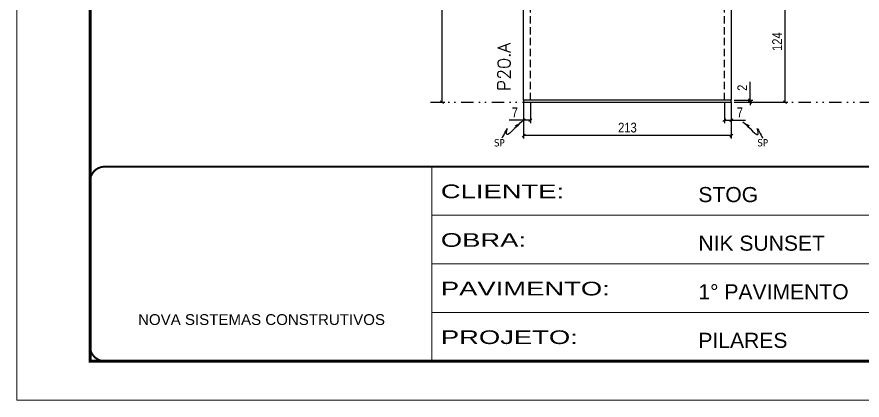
# Model space of a CAD drawing. Header units: millimetres. Extents: x 787 to 8287, y -592 to 17063.
# Drawn here: x 1425 to 2292, y 5151 to 5544 of the extents above; entities that cross this region are included whole.
import ezdxf

# ---------------------------------------------------------------- set-up
doc = ezdxf.new("R2010")
doc.units = ezdxf.units.MM
for name, pattern in [('CONTINUO', [0]), ('DASHED', [0.75, 0.5, -0.25]), ('DIVIDE2', [0.625, 0.25, -0.125, 0, -0.125, 0, -0.125]), ('HIDDEN', [0.375, 0.25, -0.125])]:
    doc.linetypes.add(name, pattern=pattern)
for name, color, linetype in [('COTA', 241, 'Continuous'), ('Nível', 160, 'Continuous'), ('Painéis', 200, 'Continuous'), ('Sarrafo de Pressão', 42, 'HIDDEN'), ('texto', 7, 'Continuous')]:
    doc.layers.add(name, color=color, linetype=linetype)
for name, color, linetype, lineweight in [('Folhas', 255, 'Continuous', 9), ('SARRAFO DE PRESSAO', 251, 'DASHED', 9), ('Texto Seção', 7, 'Continuous', 15)]:
    doc.layers.add(name, color=color, linetype=linetype, lineweight=lineweight)
doc.styles.add('ARIAL', font='arial.ttf')
doc.styles.add('COTA TECNICA', font='techl___.ttf', dxfattribs={"height": 10})
doc.styles.add('COTA TECNICA-50', font='techl___.ttf', dxfattribs={"height": 10})
doc.styles.add('REGUA-120', font='ROMANS.shx', dxfattribs={"height": 15})
doc.styles.get("Standard").update_dxf_attribs({"font": 'arial.ttf'})
doc.styles.add('Tecnologia', font='')
doc.styles.get('Tecnologia').set_extended_font_data('Forgotten Futurist')
doc.dimstyles.new('COTA PAINEL-50', dxfattribs={"dimtxt": 10, "dimasz": 3, "dimexe": 3, "dimexo": 3, "dimgap": 3, "dimtad": 1, "dimdec": 1, "dimzin": 12, "dimdsep": 46, "dimtxsty": 'COTA TECNICA-50', "dimblk1": 'OBLIQUE', "dimblk2": 'OBLIQUE', "dimsah": 1, "dimcen": 0.9, "dimclrd": 4, "dimclre": 4, "dimclrt": 240, "dimadec": 1, "dimazin": 3, "dimtfac": 1, "dimtdec": 1, "dimtmove": 0, "dimatfit": 3, "dimfxl": 0, "dimtolj": 1, "dimtzin": 12, "dimarcsym": 0})
doc.dimstyles.new('PAINEL', dxfattribs={"dimtxt": 10, "dimasz": 3, "dimexe": 3, "dimexo": 3, "dimgap": 3, "dimtad": 1, "dimdec": 1, "dimzin": 12, "dimdsep": 46, "dimtxsty": 'COTA TECNICA', "dimblk1": 'OBLIQUE', "dimblk2": 'OBLIQUE', "dimsah": 1, "dimcen": 0.9, "dimclrd": 4, "dimclre": 4, "dimclrt": 240, "dimadec": 1, "dimazin": 3, "dimtfac": 1, "dimtdec": 1, "dimtmove": 0, "dimatfit": 3, "dimfxl": 0, "dimtolj": 1, "dimtzin": 12, "dimarcsym": 0})
doc.dimstyles.get("Standard").update_dxf_attribs({"dimtxt": 0.18, "dimasz": 0.18, "dimexe": 0.18, "dimexo": 0.0625, "dimgap": 0.09, "dimtad": 0, "dimtih": 1, "dimtoh": 1, "dimdec": 4, "dimzin": 0, "dimdsep": 46, "dimtxsty": 'Standard', "dimcen": 0.09, "dimadec": 0, "dimazin": 0, "dimtfac": 1, "dimtdec": 4, "dimtofl": 0, "dimtmove": 0, "dimatfit": 3, "dimfxl": 0, "dimtolj": 1, "dimtzin": 0, "dimarcsym": 0})

# ---------------------------------------------------------------- blocks, each defined once
blk = doc.blocks.new('9999999999')
at = {"color": 30, "linetype": 'CONTINUO'}
for p, q in [((98564.56, 34230.21), (98564.56, 34429.45)), ((98564.56, 34379.64), (99583.98, 34379.64)), ((98564.56, 34329.83), (99487.98, 34329.83)), ((98564.56, 34280.02), (99487.98, 34280.02))]:
    blk.add_line(p, q, dxfattribs=at)
at = {"color": 30, "linetype": 'CONTINUO', "const_width": 2}
blk.add_lwpolyline([(99583.98, 34230.21), (99583.98, 34414.45, 0.414214), (99568.98, 34429.45), (98228.98, 34429.45, 0.414214), (98213.98, 34414.45), (98213.98, 34245.21, 0.414214), (98228.98, 34230.21), (99583.98, 34230.21)], format="xyb", dxfattribs=at)
at = {"layer": 'Folhas'}
blk.add_lwpolyline([(98138.98, 34190.21), (99623.98, 34190.21), (99623.98, 35240.21), (98138.98, 35240.21)], close=True, dxfattribs=at)
at = {"layer": 'Folhas', "color": 30, "const_width": 3}
blk.add_lwpolyline([(98213.98, 34230.21), (99583.98, 34230.21), (99583.98, 35200.21), (98213.98, 35200.21)], close=True, dxfattribs=at)
at = {"color": 7, "linetype": 'Continuous', "ltscale": 5, "style": 'ARIAL'}
for s, height, p in [('STOG', 15.483, (98837.68, 34393.13)), ('NIK SUNSET', 15.483, (98837.68, 34343.32)), ('1° PAVIMENTO', 15.4829, (98837.68, 34293.51)), ('NOVA SISTEMAS CONSTRUTIVOS', 11.0592, (98263.19, 34267.21)), ('PILARES', 15.483, (98837.68, 34243.7))]:
    blk.add_text(s, height=height, dxfattribs=at).set_placement(p)
at = {"layer": 'Folhas', "color": 7, "style": 'Tecnologia', "width": 1.5}
for s, p in [('CLIENTE:', (98573.65, 34397.17)), ('OBRA:', (98573.65, 34347.31)), ('PAVIMENTO:', (98573.65, 34297.5)), ('PROJETO:', (98573.65, 34247.69))]:
    blk.add_text(s, height=14, dxfattribs=at).set_placement(p)
blk = doc.blocks.new('_Oblique')
at = {"color": 0, "linetype": 'ByBlock', "lineweight": -2}
blk.add_line((-0.5, -0.5), (0.5, 0.5), dxfattribs=at)
blk = doc.blocks.new('*D1309')
at = {"layer": 'COTA', "color": 4, "lineweight": -2}
for p, q in [((1852.54, 5879.68), (1864.39, 5879.68)), ((1861.39, 5456.68), (1861.39, 5879.68)), ((1852.54, 5456.68), (1864.39, 5456.68))]:
    blk.add_line(p, q, dxfattribs=at)
at = {"layer": 'Defpoints', "color": 0}
for p in [(1849.54, 5879.68), (1861.39, 5879.68), (1849.54, 5456.68)]:
    blk.add_point(p, dxfattribs=at)
at = {"layer": 'COTA', "color": 4, "lineweight": -2, "xscale": 3, "yscale": 3, "zscale": 3}
for p, rotation in [((1861.39, 5879.68), 90), ((1861.39, 5456.68), 270)]:
    blk.add_blockref('_Oblique', p, dxfattribs=dict(at, rotation=rotation))
at = {"layer": 'COTA', "color": 240, "insert": (1853.18, 5668.18), "char_height": 10, "attachment_point": 5, "rotation": 90, "style": 'COTA TECNICA-50'}
blk.add_mtext('\\A1;423', dxfattribs=at)
blk = doc.blocks.new('*D582')
at = {"layer": 'COTA', "color": 4, "lineweight": -2}
for p, q in [((1944.95, 5455.68), (1944.95, 5419.32)), ((2157.95, 5455.68), (2157.95, 5419.32)), ((2157.95, 5422.32), (1944.95, 5422.32))]:
    blk.add_line(p, q, dxfattribs=at)
at = {"layer": 'Defpoints', "color": 0}
for p in [(1944.95, 5458.68), (2157.95, 5458.68), (1944.95, 5422.32)]:
    blk.add_point(p, dxfattribs=at)
at = {"layer": 'COTA', "color": 4, "lineweight": -2, "xscale": 3, "yscale": 3, "zscale": 3, "rotation": 180}
blk.add_blockref('_Oblique', (1944.95, 5422.32), dxfattribs=at)
at = {"layer": 'COTA', "color": 4, "lineweight": -2, "xscale": 3, "yscale": 3, "zscale": 3}
blk.add_blockref('_Oblique', (2157.95, 5422.32), dxfattribs=at)
at = {"layer": 'COTA', "color": 240, "insert": (2051.45, 5430.54), "char_height": 10, "attachment_point": 5, "style": 'COTA TECNICA'}
blk.add_mtext('\\A1;213', dxfattribs=at)
blk = doc.blocks.new('*D583')
at = {"layer": 'COTA', "color": 4, "lineweight": -2}
for p, q in [((2150.95, 5455.68), (2150.95, 5435.17)), ((2157.95, 5453.68), (2157.95, 5435.17)), ((2150.95, 5438.17), (2157.95, 5438.17)), ((2157.95, 5438.17), (2172.68, 5438.17))]:
    blk.add_line(p, q, dxfattribs=at)
at = {"layer": 'Defpoints', "color": 0}
for p in [(2150.95, 5458.68), (2157.95, 5456.68), (2157.95, 5438.17)]:
    blk.add_point(p, dxfattribs=at)
at = {"layer": 'COTA', "color": 4, "lineweight": -2, "xscale": 3, "yscale": 3, "zscale": 3, "rotation": 180}
blk.add_blockref('_Oblique', (2150.95, 5438.17), dxfattribs=at)
at = {"layer": 'COTA', "color": 4, "lineweight": -2, "xscale": 3, "yscale": 3, "zscale": 3}
blk.add_blockref('_Oblique', (2157.95, 5438.17), dxfattribs=at)
at = {"layer": 'COTA', "color": 240, "insert": (2166.81, 5446.24), "char_height": 10, "attachment_point": 5, "style": 'COTA TECNICA-50'}
blk.add_mtext('\\A1;7', dxfattribs=at)
blk = doc.blocks.new('*D584')
at = {"layer": 'COTA', "color": 4, "lineweight": -2}
for p, q in [((1944.95, 5453.68), (1944.95, 5435.17)), ((1951.95, 5455.68), (1951.95, 5435.17)), ((1944.95, 5438.17), (1930.22, 5438.17)), ((1951.95, 5438.17), (1944.95, 5438.17))]:
    blk.add_line(p, q, dxfattribs=at)
at = {"layer": 'Defpoints', "color": 0}
for p in [(1944.95, 5456.68), (1951.95, 5458.68), (1944.95, 5438.17)]:
    blk.add_point(p, dxfattribs=at)
at = {"layer": 'COTA', "color": 4, "lineweight": -2, "xscale": 3, "yscale": 3, "zscale": 3, "rotation": 180}
blk.add_blockref('_Oblique', (1944.95, 5438.17), dxfattribs=at)
at = {"layer": 'COTA', "color": 4, "lineweight": -2, "xscale": 3, "yscale": 3, "zscale": 3}
blk.add_blockref('_Oblique', (1951.95, 5438.17), dxfattribs=at)
at = {"layer": 'COTA', "color": 240, "insert": (1936.08, 5446.24), "char_height": 10, "attachment_point": 5, "style": 'COTA TECNICA-50'}
blk.add_mtext('\\A1;7', dxfattribs=at)
blk = doc.blocks.new('*D585')
at = {"layer": 'COTA', "color": 4, "linetype": 'ByBlock', "lineweight": -2}
for p, q in [((2160.95, 5580.68), (2216.03, 5580.68)), ((2213.03, 5456.68), (2213.03, 5580.68)), ((2160.95, 5456.68), (2216.03, 5456.68))]:
    blk.add_line(p, q, dxfattribs=at)
at = {"layer": 'Defpoints', "color": 0, "linetype": 'ByBlock'}
for p in [(2157.95, 5580.68), (2213.03, 5580.68), (2157.95, 5456.68)]:
    blk.add_point(p, dxfattribs=at)
at = {"layer": 'COTA', "color": 4, "linetype": 'ByBlock', "lineweight": -2, "xscale": 3, "yscale": 3, "zscale": 3}
for p, rotation in [((2213.03, 5580.68), 90), ((2213.03, 5456.68), 270)]:
    blk.add_blockref('_Oblique', p, dxfattribs=dict(at, rotation=rotation))
at = {"layer": 'COTA', "color": 240, "linetype": 'ByBlock', "insert": (2204.96, 5518.68), "char_height": 10, "attachment_point": 5, "rotation": 90, "style": 'COTA TECNICA'}
blk.add_mtext('\\A1;124', dxfattribs=at)
blk = doc.blocks.new('*D586')
at = {"layer": 'COTA', "color": 4, "lineweight": -2}
for p, q in [((2177.21, 5458.68), (2177.21, 5477.48)), ((2160.95, 5458.68), (2180.21, 5458.68)), ((2160.95, 5456.68), (2180.21, 5456.68)), ((2177.21, 5456.68), (2177.21, 5458.68)), ((2177.21, 5456.68), (2177.21, 5453.68))]:
    blk.add_line(p, q, dxfattribs=at)
at = {"layer": 'Defpoints', "color": 0}
for p in [(2157.95, 5458.68), (2157.95, 5456.68), (2177.21, 5456.68)]:
    blk.add_point(p, dxfattribs=at)
at = {"layer": 'COTA', "color": 4, "lineweight": -2, "xscale": 3, "yscale": 3, "zscale": 3}
for p, rotation in [((2177.21, 5458.68), 270), ((2177.21, 5456.68), 90)]:
    blk.add_blockref('_Oblique', p, dxfattribs=dict(at, rotation=rotation))
at = {"layer": 'COTA', "color": 240, "insert": (2169.21, 5471.42), "char_height": 10, "attachment_point": 5, "rotation": 90, "style": 'COTA TECNICA-50'}
blk.add_mtext('\\A1;2', dxfattribs=at)
blk = doc.blocks.new('*D587')
at = {"layer": 'COTA', "color": 4, "linetype": 'ByBlock', "lineweight": -2}
for p, q in [((2160.95, 5580.68), (2216.03, 5580.68)), ((2213.03, 5456.68), (2213.03, 5580.68)), ((2160.95, 5456.68), (2216.03, 5456.68))]:
    blk.add_line(p, q, dxfattribs=at)
at = {"layer": 'Defpoints', "color": 0, "linetype": 'ByBlock'}
for p in [(2157.95, 5580.68), (2213.03, 5580.68), (2157.95, 5456.68)]:
    blk.add_point(p, dxfattribs=at)
at = {"layer": 'COTA', "color": 4, "linetype": 'ByBlock', "lineweight": -2, "xscale": 3, "yscale": 3, "zscale": 3}
for p, rotation in [((2213.03, 5580.68), 90), ((2213.03, 5456.68), 270)]:
    blk.add_blockref('_Oblique', p, dxfattribs=dict(at, rotation=rotation))
at = {"layer": 'COTA', "color": 240, "linetype": 'ByBlock', "insert": (2204.96, 5518.68), "char_height": 10, "attachment_point": 5, "rotation": 90, "style": 'COTA TECNICA'}
blk.add_mtext('\\A1;124', dxfattribs=at)

msp = doc.modelspace()

# ---------------------------------------------------------------- linework, layer by layer
at = {"layer": 'Nível', "color": 4, "linetype": 'DIVIDE2', "ltscale": 50}
msp.add_line((1849.54, 5456.68), (2870.5, 5456.68), dxfattribs=at)
at = {"layer": 'Painéis'}
for points in [[(1944.95, 5580.68), (2157.95, 5580.68), (2157.95, 5458.68), (1944.95, 5458.68)], [(1944.95, 5456.68), (2157.95, 5456.68), (2157.95, 5458.68), (1944.95, 5458.68)]]:
    msp.add_lwpolyline(points, close=True, dxfattribs=at)
at = {"layer": 'Sarrafo de Pressão', "ltscale": 30}
for p, q in [((1951.95, 5458.68), (1951.95, 5580.68)), ((2150.95, 5458.68), (2150.95, 5580.68))]:
    msp.add_line(p, q, dxfattribs=at)

# ---------------------------------------------------------------- block references
at = {"layer": 'SARRAFO DE PRESSAO', "color": 6, "linetype": 'ByBlock'}
msp.add_blockref('9999999999', (-96713.48, -29038.94), dxfattribs=at)

# ---------------------------------------------------------------- texts
at = {"layer": 'texto', "color": 0, "char_height": 7.5, "attachment_point": 5}
for insert in [(1920.17, 5415), (2190.2, 5415)]:
    msp.add_mtext('{\\fTahoma|b0|i0|c0|p34;\\C4;SP}', dxfattribs=dict(at, insert=insert))
at = {"layer": 'Texto Seção', "insert": (1931.48, 5467.93), "char_height": 13, "width": 285.3299, "attachment_point": 7, "rotation": 90, "style": 'REGUA-120'}
msp.add_mtext('P20.A', dxfattribs=at)

# ---------------------------------------------------------------- dimensions: what is measured, and where the dimension line sits
at = {"layer": 'COTA'}
for base, p1, p2, angle, picture, middle in [((1861.39, 5879.68), (1849.54, 5456.68), (1849.54, 5879.68), 90, '*D1309', (1853.18, 5668.18)), ((1944.95, 5438.17), (1951.95, 5458.68), (1944.95, 5456.68), 180, '*D584', (1936.08, 5446.24))]:
    dim = msp.add_linear_dim(base=base, p1=p1, p2=p2, angle=angle, dimstyle='COTA PAINEL-50', dxfattribs=at)
    dim.commit()
    dim.dimension.update_dxf_attribs({"geometry": picture, "text_midpoint": middle})
at = {"layer": 'COTA', "linetype": 'ByBlock'}
for picture in ['*D585', '*D587']:
    dim = msp.add_aligned_dim(p1=(2157.95, 5456.68), p2=(2157.95, 5580.68), distance=-55.08, dimstyle='PAINEL', dxfattribs=at)
    dim.commit()
    dim.dimension.update_dxf_attribs({"geometry": picture, "text_midpoint": (2204.96, 5518.68)})
at = {"layer": 'COTA'}
dim = msp.add_linear_dim(base=(2177.21, 5456.68), p1=(2157.95, 5458.68), p2=(2157.95, 5456.68), angle=90, dimstyle='COTA PAINEL-50', dxfattribs=at)
dim.commit()
dim.dimension.update_dxf_attribs({"geometry": '*D586', "text_midpoint": (2177.21, 5471.42), "dimtype": 160})
dim = msp.add_linear_dim(base=(1944.95, 5422.32), p1=(2157.95, 5458.68), p2=(1944.95, 5458.68), angle=180, dimstyle='PAINEL', override={"dimarcsym": 2}, dxfattribs=at)
dim.commit()
dim.dimension.update_dxf_attribs({"geometry": '*D582', "text_midpoint": (2051.45, 5430.54)})
dim = msp.add_linear_dim(base=(2157.95, 5438.17), p1=(2150.95, 5458.68), p2=(2157.95, 5456.68), dimstyle='COTA PAINEL-50', dxfattribs=at)
dim.commit()
dim.dimension.update_dxf_attribs({"geometry": '*D583', "text_midpoint": (2166.81, 5446.24)})

# ---------------------------------------------------------------- leaders
at = {"layer": 'COTA', "path_type": 1}
for points in [[(1943.12, 5436.5), (1927.33, 5424.66), (1928.26, 5429.47), (1922.71, 5419.69)], [(2169.78, 5436.5), (2185.56, 5424.66), (2184.64, 5429.47), (2190.19, 5419.69)]]:
    msp.add_leader(points, dimstyle='Standard', override={"dimasz": 8}, dxfattribs=at)

doc.saveas('drawing.dxf')
